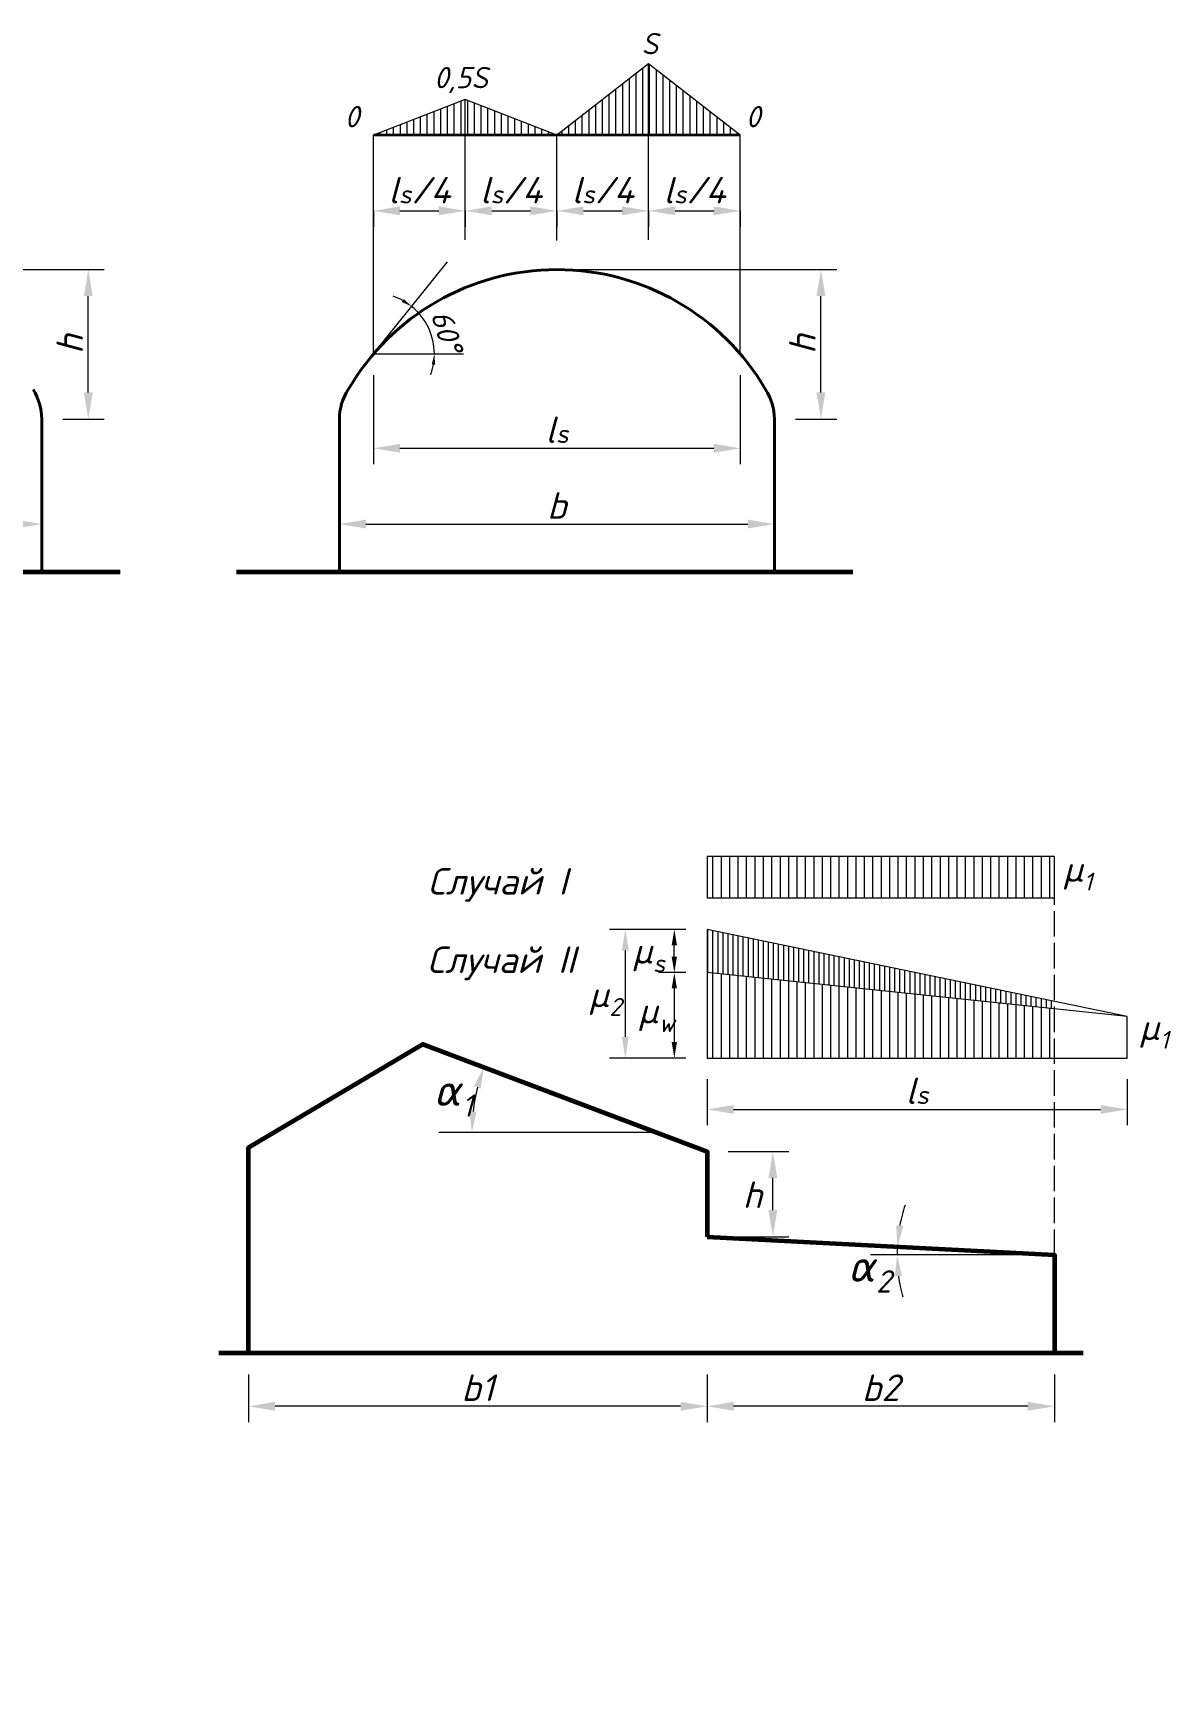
# Paper-space layout 'Лист1' of a CAD drawing. Header units: millimetres. Extents: x -68721 to 265005, y -194513 to 181100.
# Drawn here: x 187893 to 198620, y 63791 to 79344 of the extents above; entities that cross this region are included whole.
import ezdxf

# ---------------------------------------------------------------- set-up
doc = ezdxf.new("R2010")
doc.units = ezdxf.units.MM
doc.linetypes.add('ACAD_ISO02W100', pattern=[15, 12, -3])
doc.layers.add('1.Основной', color=7, linetype='Continuous', lineweight=60)
doc.layers.add('3.Текст и размеры', color=7, linetype='Continuous', lineweight=9)
doc.styles.get("Standard").update_dxf_attribs({"font": 'isocpeui.ttf', "height": 250})
doc.styles.add('Standart 1', font='isocpeui.ttf', dxfattribs={"height": 250})
doc.styles.add('маркан', font='isocpeui.ttf')
doc.dimstyles.new('1_100', dxfattribs={"dimtxt": 250, "dimasz": 200, "dimexe": 150, "dimexo": 200, "dimgap": 50, "dimtad": 1, "dimdec": 0, "dimrnd": 10, "dimtxsty": 'Standard', "dimblk": 'ARCHTICK', "dimcen": 250, "dimdle": 150, "dimclrd": 256, "dimadec": 0, "dimazin": 0, "dimtfac": 1, "dimtdec": 0, "dimtmove": 0, "dimatfit": 3, "dimfxl": 1.25, "dimlwd": 9, "dimlwe": 9, "dimarcsym": 0})
pattern_1 = [(90, (11422.18, 0), (-79.375, 5e-15), [])]

# ---------------------------------------------------------------- blocks, each defined once
blk = doc.blocks.new('*D22')
at = {"layer": '3.Текст и размеры', "color": 0, "lineweight": 9, "ltscale": 20, "transparency": 16777216}
for p, q in [((186125, 77116), (188564, 77116)), ((188175, 75708), (188564, 75708))]:
    blk.add_line(p, q, dxfattribs=at)
at = {"layer": '3.Текст и размеры', "lineweight": 9, "ltscale": 20, "transparency": 16777216}
blk.add_line((188414, 75958), (188414, 76866), dxfattribs=at)
at = {"layer": '3.Текст и размеры', "ltscale": 20, "transparency": 16777216}
for points in [[(188373, 76866), (188456, 76866), (188414, 77116)], [(188373, 75958), (188456, 75958), (188414, 75708)]]:
    blk.add_solid(points, dxfattribs=at)
at = {"layer": 'Defpoints', "color": 0, "ltscale": 20, "transparency": 16777216}
for p in [(185925, 77116), (188414, 77116), (187975, 75708)]:
    blk.add_point(p, dxfattribs=at)
at = {"layer": '3.Текст и размеры', "color": 0, "ltscale": 20, "transparency": 16777216, "insert": (188239, 76412), "char_height": 250, "attachment_point": 5, "rotation": 90}
blk.add_mtext('h', dxfattribs=at)
blk = doc.blocks.new('*D23')
at = {"layer": '3.Текст и размеры', "color": 0, "lineweight": 9, "ltscale": 20, "transparency": 16777216}
for p, q in [((183875, 74850), (183875, 74568)), ((187975, 74850), (187975, 74568))]:
    blk.add_line(p, q, dxfattribs=at)
at = {"layer": '3.Текст и размеры', "lineweight": 9, "ltscale": 20, "transparency": 16777216}
blk.add_line((184125, 74718), (187725, 74718), dxfattribs=at)
at = {"layer": '3.Текст и размеры', "ltscale": 20, "transparency": 16777216}
for points in [[(184125, 74760), (184125, 74677), (183875, 74718)], [(187725, 74760), (187725, 74677), (187975, 74718)]]:
    blk.add_solid(points, dxfattribs=at)
at = {"layer": 'Defpoints', "color": 0, "ltscale": 20, "transparency": 16777216}
for p in [(183875, 75050), (187975, 75050), (187975, 74718)]:
    blk.add_point(p, dxfattribs=at)
at = {"layer": '3.Текст и размеры', "color": 0, "ltscale": 20, "transparency": 16777216, "insert": (185925, 74893), "char_height": 250, "attachment_point": 5}
blk.add_mtext('b', dxfattribs=at)
blk = doc.blocks.new('*D26')
at = {"layer": '3.Текст и размеры', "color": 0, "lineweight": 9, "ltscale": 20, "transparency": 16777216}
for p, q in [((193031, 77116), (195470, 77116)), ((195081, 75708), (195470, 75708))]:
    blk.add_line(p, q, dxfattribs=at)
at = {"layer": '3.Текст и размеры', "lineweight": 9, "ltscale": 20, "transparency": 16777216}
blk.add_line((195320, 75958), (195320, 76866), dxfattribs=at)
at = {"layer": '3.Текст и размеры', "ltscale": 20, "transparency": 16777216}
for points in [[(195278, 76866), (195362, 76866), (195320, 77116)], [(195278, 75958), (195362, 75958), (195320, 75708)]]:
    blk.add_solid(points, dxfattribs=at)
at = {"layer": 'Defpoints', "color": 0, "ltscale": 20, "transparency": 16777216}
for p in [(192831, 77116), (195320, 77116), (194881, 75708)]:
    blk.add_point(p, dxfattribs=at)
at = {"layer": '3.Текст и размеры', "color": 0, "ltscale": 20, "transparency": 16777216, "insert": (195145, 76412), "char_height": 250, "attachment_point": 5, "rotation": 90}
blk.add_mtext('h', dxfattribs=at)
blk = doc.blocks.new('*D27')
at = {"layer": '3.Текст и размеры', "color": 0, "lineweight": 9, "ltscale": 20, "transparency": 16777216}
for p, q in [((190781, 74850), (190781, 74568)), ((194881, 74850), (194881, 74568))]:
    blk.add_line(p, q, dxfattribs=at)
at = {"layer": '3.Текст и размеры', "lineweight": 9, "ltscale": 20, "transparency": 16777216}
blk.add_line((191031, 74718), (194631, 74718), dxfattribs=at)
at = {"layer": '3.Текст и размеры', "ltscale": 20, "transparency": 16777216}
for points in [[(191031, 74760), (191031, 74677), (190781, 74718)], [(194631, 74760), (194631, 74677), (194881, 74718)]]:
    blk.add_solid(points, dxfattribs=at)
at = {"layer": 'Defpoints', "color": 0, "ltscale": 20, "transparency": 16777216}
for p in [(190781, 75050), (194881, 75050), (194881, 74718)]:
    blk.add_point(p, dxfattribs=at)
at = {"layer": '3.Текст и размеры', "color": 0, "ltscale": 20, "transparency": 16777216, "insert": (192831, 74893), "char_height": 250, "attachment_point": 5}
blk.add_mtext('b', dxfattribs=at)
blk = doc.blocks.new('*D28')
at = {"layer": '3.Текст и размеры', "lineweight": 9, "ltscale": 20, "transparency": 16777216}
for start, end in [(61.261, 71.2544), (0, 51.2675), (340.013, 350.0065)]:
    blk.add_arc((191102, 76321), 574, start, end, dxfattribs=at)
at = {"layer": '3.Текст и размеры', "ltscale": 20, "transparency": 16777216}
for points in [[(191388, 76838), (191369, 76810), (191462, 76769)], [(191651, 76223), (191684, 76220), (191676, 76321)]]:
    blk.add_solid(points, dxfattribs=at)
at = {"layer": 'Defpoints', "color": 0, "ltscale": 20, "transparency": 16777216}
for p in [(191798, 77189), (191577, 76643), (191102, 76321), (191102, 76321), (191951, 76321)]:
    blk.add_point(p, dxfattribs=at)
at = {"layer": '3.Текст и размеры', "color": 0, "ltscale": 20, "transparency": 16777216, "insert": (191794, 76534), "char_height": 200, "attachment_point": 5, "rotation": 287.0892, "style": 'маркан'}
blk.add_mtext('60%%D', dxfattribs=at)
blk = doc.blocks.new('*D32')
at = {"layer": '3.Текст и размеры', "color": 0, "lineweight": 9, "ltscale": 20, "transparency": 16777216}
for p, q in [((191102, 76121), (191102, 75282)), ((194560, 76121), (194560, 75282))]:
    blk.add_line(p, q, dxfattribs=at)
at = {"layer": '3.Текст и размеры', "lineweight": 9, "ltscale": 20, "transparency": 16777216}
blk.add_line((191352, 75432), (194310, 75432), dxfattribs=at)
at = {"layer": '3.Текст и размеры', "ltscale": 20, "transparency": 16777216}
for points in [[(191352, 75474), (191352, 75391), (191102, 75432)], [(194310, 75474), (194310, 75391), (194560, 75432)]]:
    blk.add_solid(points, dxfattribs=at)
at = {"layer": 'Defpoints', "color": 0, "ltscale": 20, "transparency": 16777216}
for p in [(191102, 76321), (194560, 76321), (194560, 75432)]:
    blk.add_point(p, dxfattribs=at)
at = {"layer": '3.Текст и размеры', "color": 0, "ltscale": 20, "transparency": 16777216, "insert": (192831, 75607), "char_height": 250, "attachment_point": 5}
blk.add_mtext('l{\\H0.7x;\\S^ s;}', dxfattribs=at)
blk = doc.blocks.new('*D33')
at = {"layer": '3.Текст и размеры', "color": 0, "lineweight": 9, "ltscale": 20, "transparency": 16777216}
for p, q in [((191102, 77670), (191102, 77519)), ((191967, 77670), (191967, 77519))]:
    blk.add_line(p, q, dxfattribs=at)
at = {"layer": '3.Текст и размеры', "lineweight": 9, "ltscale": 20, "transparency": 16777216}
blk.add_line((191352, 77669), (191717, 77669), dxfattribs=at)
at = {"layer": '3.Текст и размеры', "ltscale": 20, "transparency": 16777216}
for points in [[(191352, 77711), (191352, 77628), (191102, 77669)], [(191717, 77711), (191717, 77628), (191967, 77669)]]:
    blk.add_solid(points, dxfattribs=at)
at = {"layer": 'Defpoints', "color": 0, "ltscale": 20, "transparency": 16777216}
for p in [(191102, 77870), (191967, 77870), (191967, 77669)]:
    blk.add_point(p, dxfattribs=at)
at = {"layer": '3.Текст и размеры', "color": 0, "ltscale": 20, "transparency": 16777216, "insert": (191535, 77864), "char_height": 250, "attachment_point": 5}
blk.add_mtext('l{\\H0.7x;\\S^ s;}/4', dxfattribs=at)
blk = doc.blocks.new('*D29')
at = {"layer": '3.Текст и размеры', "color": 0, "lineweight": 9, "ltscale": 20, "transparency": 16777216}
for p, q in [((191967, 77670), (191967, 77519)), ((192831, 77670), (192831, 77519))]:
    blk.add_line(p, q, dxfattribs=at)
at = {"layer": '3.Текст и размеры', "lineweight": 9, "ltscale": 20, "transparency": 16777216}
blk.add_line((192217, 77669), (192581, 77669), dxfattribs=at)
at = {"layer": '3.Текст и размеры', "ltscale": 20, "transparency": 16777216}
for points in [[(192217, 77711), (192217, 77628), (191967, 77669)], [(192581, 77711), (192581, 77628), (192831, 77669)]]:
    blk.add_solid(points, dxfattribs=at)
at = {"layer": 'Defpoints', "color": 0, "ltscale": 20, "transparency": 16777216}
for p in [(191967, 77870), (192831, 77870), (192831, 77669)]:
    blk.add_point(p, dxfattribs=at)
at = {"layer": '3.Текст и размеры', "color": 0, "ltscale": 20, "transparency": 16777216, "insert": (192399, 77864), "char_height": 250, "attachment_point": 5}
blk.add_mtext('l{\\H0.7x;\\S^ s;}/4', dxfattribs=at)
blk = doc.blocks.new('*D30')
at = {"layer": '3.Текст и размеры', "color": 0, "lineweight": 9, "ltscale": 20, "transparency": 16777216}
for p, q in [((192831, 77670), (192831, 77519)), ((193696, 77670), (193696, 77519))]:
    blk.add_line(p, q, dxfattribs=at)
at = {"layer": '3.Текст и размеры', "lineweight": 9, "ltscale": 20, "transparency": 16777216}
blk.add_line((193081, 77669), (193446, 77669), dxfattribs=at)
at = {"layer": '3.Текст и размеры', "ltscale": 20, "transparency": 16777216}
for points in [[(193081, 77711), (193081, 77628), (192831, 77669)], [(193446, 77711), (193446, 77628), (193696, 77669)]]:
    blk.add_solid(points, dxfattribs=at)
at = {"layer": 'Defpoints', "color": 0, "ltscale": 20, "transparency": 16777216}
for p in [(192831, 77870), (193696, 77870), (193696, 77669)]:
    blk.add_point(p, dxfattribs=at)
at = {"layer": '3.Текст и размеры', "color": 0, "ltscale": 20, "transparency": 16777216, "insert": (193263, 77864), "char_height": 250, "attachment_point": 5}
blk.add_mtext('l{\\H0.7x;\\S^ s;}/4', dxfattribs=at)
blk = doc.blocks.new('*D31')
at = {"layer": '3.Текст и размеры', "color": 0, "lineweight": 9, "ltscale": 20, "transparency": 16777216}
for p, q in [((193696, 77670), (193696, 77519)), ((194560, 77670), (194560, 77519))]:
    blk.add_line(p, q, dxfattribs=at)
at = {"layer": '3.Текст и размеры', "lineweight": 9, "ltscale": 20, "transparency": 16777216}
blk.add_line((193946, 77669), (194310, 77669), dxfattribs=at)
at = {"layer": '3.Текст и размеры', "ltscale": 20, "transparency": 16777216}
for points in [[(193946, 77711), (193946, 77628), (193696, 77669)], [(194310, 77711), (194310, 77628), (194560, 77669)]]:
    blk.add_solid(points, dxfattribs=at)
at = {"layer": 'Defpoints', "color": 0, "ltscale": 20, "transparency": 16777216}
for p in [(193696, 77870), (194560, 77870), (194560, 77669)]:
    blk.add_point(p, dxfattribs=at)
at = {"layer": '3.Текст и размеры', "color": 0, "ltscale": 20, "transparency": 16777216, "insert": (194128, 77864), "char_height": 250, "attachment_point": 5}
blk.add_mtext('l{\\H0.7x;\\S^ s;}/4', dxfattribs=at)
blk = doc.blocks.new('*D52')
at = {"layer": '3.Текст и размеры', "color": 0, "lineweight": 9, "ltscale": 20, "transparency": 16777216}
for p, q in [((194247, 66706), (194247, 66257)), ((197520, 66706), (197520, 66257))]:
    blk.add_line(p, q, dxfattribs=at)
at = {"layer": '3.Текст и размеры', "lineweight": 9, "ltscale": 20, "transparency": 16777216}
blk.add_line((197270, 66407), (194497, 66407), dxfattribs=at)
at = {"layer": '3.Текст и размеры', "ltscale": 20, "transparency": 16777216}
for points in [[(194497, 66449), (194497, 66365), (194247, 66407)], [(197270, 66449), (197270, 66365), (197520, 66407)]]:
    blk.add_solid(points, dxfattribs=at)
at = {"layer": 'Defpoints', "color": 0, "ltscale": 20, "transparency": 16777216}
for p in [(194247, 66906), (197520, 66906), (194247, 66407)]:
    blk.add_point(p, dxfattribs=at)
at = {"layer": '3.Текст и размеры', "color": 0, "ltscale": 20, "transparency": 16777216, "insert": (195883, 66582), "char_height": 250, "attachment_point": 5}
blk.add_mtext('b2', dxfattribs=at)
blk = doc.blocks.new('*D53')
at = {"layer": '3.Текст и размеры', "color": 0, "lineweight": 9, "ltscale": 20, "transparency": 16777216}
for p, q in [((189924, 66706), (189924, 66257)), ((194247, 66706), (194247, 66257))]:
    blk.add_line(p, q, dxfattribs=at)
at = {"layer": '3.Текст и размеры', "lineweight": 9, "ltscale": 20, "transparency": 16777216}
blk.add_line((193997, 66407), (190174, 66407), dxfattribs=at)
at = {"layer": '3.Текст и размеры', "ltscale": 20, "transparency": 16777216}
for points in [[(190174, 66449), (190174, 66365), (189924, 66407)], [(193997, 66449), (193997, 66365), (194247, 66407)]]:
    blk.add_solid(points, dxfattribs=at)
at = {"layer": 'Defpoints', "color": 0, "ltscale": 20, "transparency": 16777216}
for p in [(189924, 66906), (194247, 66906), (189924, 66407)]:
    blk.add_point(p, dxfattribs=at)
at = {"layer": '3.Текст и размеры', "color": 0, "ltscale": 20, "transparency": 16777216, "insert": (192085, 66582), "char_height": 250, "attachment_point": 5}
blk.add_mtext('b1', dxfattribs=at)
blk = doc.blocks.new('*D60')
at = {"layer": '3.Текст и размеры', "lineweight": 9, "ltscale": 20, "transparency": 16777216}
for start, end in [(161.5197, 169.2541), (176.9885, 180), (187.7344, 195.4689)]:
    blk.add_arc((197520, 67833), 1483, start, end, dxfattribs=at)
at = {"layer": '3.Текст и размеры', "ltscale": 20, "transparency": 16777216}
for points in [[(196097, 68105), (196030, 68113), (196040, 67911)], [(196018, 67631), (196084, 67635), (196038, 67833)]]:
    blk.add_solid(points, dxfattribs=at)
at = {"layer": 'Defpoints', "color": 0, "ltscale": 20, "transparency": 16777216}
for p in [(194782, 67977), (195788, 67833), (196038, 67885), (197520, 67833), (197520, 67833)]:
    blk.add_point(p, dxfattribs=at)
blk = doc.blocks.new('*D54')
at = {"layer": '3.Текст и размеры', "color": 0, "lineweight": 9, "ltscale": 20, "transparency": 16777216}
blk.add_line((191904, 68985), (191879, 68985), dxfattribs=at)
at = {"layer": '3.Текст и размеры', "lineweight": 9, "ltscale": 20, "transparency": 16777216}
blk.add_arc((193777, 68985), 1748, 165.8609, 173.4416, dxfattribs=at)
at = {"layer": '3.Текст и размеры', "ltscale": 20, "transparency": 16777216}
for points in [[(192050, 69422), (192114, 69402), (192142, 69603)], [(192074, 69183), (192007, 69187), (192029, 68985)]]:
    blk.add_solid(points, dxfattribs=at)
at = {"layer": 'Defpoints', "color": 0, "ltscale": 20, "transparency": 16777216}
for p in [(191568, 69820), (192079, 69402), (192104, 68985), (193777, 68985), (194247, 68808)]:
    blk.add_point(p, dxfattribs=at)
blk = doc.blocks.new('*D55')
at = {"layer": '3.Текст и размеры', "color": 0, "lineweight": 9, "ltscale": 20, "transparency": 16777216}
for p, q in [((194447, 68808), (195017, 68808)), ((194447, 68005), (195017, 68005))]:
    blk.add_line(p, q, dxfattribs=at)
at = {"layer": '3.Текст и размеры', "lineweight": 9, "ltscale": 20, "transparency": 16777216}
blk.add_line((194867, 68255), (194867, 68558), dxfattribs=at)
at = {"layer": '3.Текст и размеры', "ltscale": 20, "transparency": 16777216}
for points in [[(194825, 68558), (194909, 68558), (194867, 68808)], [(194825, 68255), (194909, 68255), (194867, 68005)]]:
    blk.add_solid(points, dxfattribs=at)
at = {"layer": 'Defpoints', "color": 0, "ltscale": 20, "transparency": 16777216}
for p in [(194247, 68808), (194867, 68808), (194247, 68005)]:
    blk.add_point(p, dxfattribs=at)
blk = doc.blocks.new('*D58')
at = {"layer": '3.Текст и размеры', "color": 0, "lineweight": 9, "ltscale": 20, "transparency": 16777216}
for p, q in [((194247, 69488), (194247, 69054)), ((198206, 69488), (198206, 69054))]:
    blk.add_line(p, q, dxfattribs=at)
at = {"layer": '3.Текст и размеры', "lineweight": 9, "ltscale": 20, "transparency": 16777216}
blk.add_line((194497, 69204), (197956, 69204), dxfattribs=at)
at = {"layer": '3.Текст и размеры', "ltscale": 20, "transparency": 16777216}
for points in [[(194497, 69245), (194497, 69162), (194247, 69204)], [(197956, 69245), (197956, 69162), (198206, 69204)]]:
    blk.add_solid(points, dxfattribs=at)
at = {"layer": 'Defpoints', "color": 0, "ltscale": 20, "transparency": 16777216}
for p in [(194247, 69688), (198206, 69688), (198206, 69204)]:
    blk.add_point(p, dxfattribs=at)
at = {"layer": '3.Текст и размеры', "color": 0, "ltscale": 20, "transparency": 16777216, "insert": (196226, 69379), "char_height": 250, "attachment_point": 5}
blk.add_mtext('l{\\H0.7x;\\S^ s;}', dxfattribs=at)
blk = doc.blocks.new('*D56')
at = {"layer": '3.Текст и размеры', "color": 0, "lineweight": 9, "ltscale": 20, "transparency": 16777216}
for p, q in [((194047, 70900), (193326, 70900)), ((194047, 69688), (193326, 69688))]:
    blk.add_line(p, q, dxfattribs=at)
at = {"layer": '3.Текст и размеры', "lineweight": 9, "ltscale": 20, "transparency": 16777216}
blk.add_line((193476, 70700), (193476, 69888), dxfattribs=at)
at = {"layer": '3.Текст и размеры', "ltscale": 20, "transparency": 16777216}
for points in [[(193443, 70700), (193509, 70700), (193476, 70900)], [(193443, 69888), (193509, 69888), (193476, 69688)]]:
    blk.add_solid(points, dxfattribs=at)
at = {"layer": 'Defpoints', "color": 0, "ltscale": 20, "transparency": 16777216}
for p in [(194247, 70900), (193476, 69688), (194247, 69688)]:
    blk.add_point(p, dxfattribs=at)
blk = doc.blocks.new('*D57')
at = {"layer": '3.Текст и размеры', "color": 0, "lineweight": 9, "ltscale": 20, "transparency": 16777216}
for p, q in [((194047, 70900), (193788, 70900)), ((194047, 70493), (193788, 70493))]:
    blk.add_line(p, q, dxfattribs=at)
at = {"layer": '3.Текст и размеры', "lineweight": 9, "ltscale": 20, "transparency": 16777216}
blk.add_line((193938, 70643), (193938, 70750), dxfattribs=at)
at = {"layer": '3.Текст и размеры', "ltscale": 20, "transparency": 16777216}
for points in [[(193913, 70750), (193963, 70750), (193938, 70900)], [(193913, 70643), (193963, 70643), (193938, 70493)]]:
    blk.add_solid(points, dxfattribs=at)
at = {"layer": 'Defpoints', "color": 0, "ltscale": 20, "transparency": 16777216}
for p in [(193938, 70900), (194247, 70900), (194247, 70493)]:
    blk.add_point(p, dxfattribs=at)
blk = doc.blocks.new('*D59')
at = {"layer": '3.Текст и размеры', "color": 0, "lineweight": 9, "ltscale": 20, "transparency": 16777216}
for p, q in [((194047, 70493), (193788, 70493)), ((194047, 69688), (193788, 69688))]:
    blk.add_line(p, q, dxfattribs=at)
at = {"layer": '3.Текст и размеры', "lineweight": 9, "ltscale": 20, "transparency": 16777216}
blk.add_line((193938, 70343), (193938, 69838), dxfattribs=at)
at = {"layer": '3.Текст и размеры', "ltscale": 20, "transparency": 16777216}
for points in [[(193913, 70343), (193963, 70343), (193938, 70493)], [(193913, 69838), (193963, 69838), (193938, 69688)]]:
    blk.add_solid(points, dxfattribs=at)
at = {"layer": 'Defpoints', "color": 0, "ltscale": 20, "transparency": 16777216}
for p in [(194247, 70493), (193938, 69688), (194247, 69688)]:
    blk.add_point(p, dxfattribs=at)

psp = doc.layouts.new('Лист1')

# ---------------------------------------------------------------- hatches: boundary and pattern name
at = {"layer": '3.Текст и размеры', "ltscale": 20}
h = psp.add_hatch(dxfattribs=at)
h.set_pattern_fill('LINE', color=256, scale=20, angle=90)
h.set_pattern_definition([(90, (14762.2, 0), (-63.5, 4e-15), [])])
h.paths.add_polyline_path([(191966.8, 78717.5), (191102.3, 78383.2), (191966.8, 78383.2)])
h.paths.add_polyline_path([(191966.8, 78717.5), (191966.8, 78383.2), (192831.2, 78383.2)])
h.paths.add_polyline_path([(193695.6, 79054), (192831.2, 78383.2), (193695.6, 78383.2)])
h.paths.add_polyline_path([(193695.6, 79054), (193695.6, 78383.2), (194560, 78383.2)])
h = psp.add_hatch(dxfattribs=at)
h.set_pattern_fill('LINE', color=256, scale=25, angle=90)
h.set_pattern_definition(pattern_1)
h.paths.add_polyline_path([(194246.7, 71196.6), (197520.2, 71196.6), (197520.2, 71587.9), (194246.7, 71587.9)])
h = psp.add_hatch(dxfattribs=at)
h.set_pattern_fill('LINE', color=256, scale=15, angle=90)
h.set_pattern_definition([(90, (11422.18, 0), (-47.625, 3e-15), [])])
h.paths.add_polyline_path([(197520.2, 70151.1), (197520.2, 70221.5), (194246.7, 70899.6), (194246.7, 70493.5)])
h = psp.add_hatch(dxfattribs=at)
h.set_pattern_fill('LINE', color=256, scale=25, angle=90)
h.set_pattern_definition(pattern_1)
h.paths.add_polyline_path([(197520.2, 69688.1), (197520.2, 70151.1), (194246.7, 70493.5), (194246.7, 69688.1)])

# ---------------------------------------------------------------- linework, layer by layer
at = {"layer": '1.Основной', "ltscale": 20}
for p, q in [((182904.1, 74269.6), (188715, 74269.6)), ((189810, 74269.6), (195620.9, 74269.6)), ((197790.9, 66906.2), (189645.2, 66906.2))]:
    psp.add_line(p, q, dxfattribs=at)
at = {"layer": '1.Основной', "lineweight": 40, "ltscale": 20}
for points in [[(187975.4, 75706.2), (187975.4, 74269.6)], [(190781.1, 74269.6), (190781.1, 75708.4)], [(194881.2, 75706.2), (194881.2, 74269.6)]]:
    psp.add_lwpolyline(points, dxfattribs=at)
at = {"layer": '1.Основной', "ltscale": 20}
for points in [[(189923.7, 66906.2), (189923.7, 68846.6), (191567.5, 69820), (194246.7, 68807.8), (194246.7, 68005)], [(194246.7, 68005), (197520.2, 67832.7), (197520.2, 66906.2)]]:
    psp.add_lwpolyline(points, dxfattribs=at)
at = {"layer": '1.Основной', "lineweight": 40, "ltscale": 20}
for centre, radius, start, end in [((192831.2, 74838.2), 2277.5, 30.24627, 149.75373), ((187465.8, 75707.3), 509.6, 359.87784, 33.07955), ((191290.7, 75707.3), 509.6, 146.92045, 180.12216), ((194371.6, 75707.3), 509.6, 359.87784, 33.07955)]:
    psp.add_arc(centre, radius, start, end, dxfattribs=at)
at = {"layer": '3.Текст и размеры', "ltscale": 20}
for p, q in [((193695.6, 79054), (192831.2, 78383.2)), ((193695.6, 77397.4), (193695.6, 79054)), ((194560, 78383.2), (193695.6, 79054)), ((193695.6, 79054), (193695.6, 78383.2)), ((191966.8, 78717.5), (191102.3, 78383.2)), ((191966.8, 77395.1), (191966.8, 78717.5)), ((192831.2, 78383.2), (191966.8, 78717.5)), ((191102.3, 76320.8), (191102.3, 78383.2)), ((192831.2, 77388.7), (192831.2, 78383.2)), ((194560, 76320.8), (194560, 78383.2)), ((191102.3, 76320.8), (191798.4, 77188.7)), ((191102.3, 76320.8), (191951.3, 76320.8)), ((198206.3, 70079.4), (194246.7, 70493.5)), ((193777.1, 68985.2), (191719.1, 68985.2)), ((197520.2, 67832.7), (195788, 67832.7))]:
    psp.add_line(p, q, dxfattribs=at)
at = {"layer": '3.Текст и размеры', "lineweight": 35, "ltscale": 20}
psp.add_line((194560, 78383.2), (191102.3, 78383.2), dxfattribs=at)
at = {"layer": '3.Текст и размеры', "linetype": 'ACAD_ISO02W100', "ltscale": 20}
psp.add_line((197520.2, 67832.7), (197520.2, 71587.9), dxfattribs=at)
at = {"layer": '3.Текст и размеры', "ltscale": 20}
for points in [[(194246.7, 71196.6), (197520.2, 71196.6), (197520.2, 71587.9), (194246.7, 71587.9)], [(194246.7, 69688.1), (198206.3, 69688.1), (198206.3, 70079.4), (198206.3, 70079.4), (194246.7, 70899.6)]]:
    psp.add_lwpolyline(points, close=True, dxfattribs=at)

# ---------------------------------------------------------------- texts
for p in [(190830.9, 78456.5), (194611.5, 78456.5)]:
    psp.add_text('0', height=200, dxfattribs=at).set_placement(p)
at = {"layer": '3.Текст и размеры', "ltscale": 20, "attachment_point": 1}
for s, width, gutter_width, insert, char_height in [('\\A1;S', 694.87, 1250, (193627.7, 79344.4), 200), ('\\A1;0,5S', 694.87, 1250, (191672.3, 79024.5), 200), ('\\A1;Случай I', 1571.619, 1250, (191613.8, 71477.9), 250), ('\\A1;μ{\\H0.7x;\\S^ 1;}', 833.844, 1500, (197601.3, 71587.8), 240), ('\\A1;Случай II', 1571.619, 1250, (191608.3, 70739.1), 250), ('\\A1;μ{\\H0.7x;\\S^ s;}', 833.844, 1500, (193543.2, 70817.7), 240), ('\\A1;μ{\\H0.7x;\\S^ 2;}', 833.844, 1500, (193132.5, 70407), 240), ('\\A1;μ{\\H0.7x;\\S^ w;}', 833.844, 1500, (193597.2, 70254.6), 240), ('\\A1;μ{\\H0.7x;\\S^ 1;}', 833.844, 1500, (198321.6, 70097.6), 240)]:
    psp.add_mtext_dynamic_manual_height_columns(s, width=width, gutter_width=gutter_width, heights=[0], dxfattribs=dict(at, insert=insert, char_height=char_height))
at = {"layer": '3.Текст и размеры', "ltscale": 20, "char_height": 300, "attachment_point": 1, "style": 'Standart 1'}
for s, insert in [('\\A1;α{\\H0.7x;\\S^ 1;}', (191666.8, 69537)), ('\\A1;α{\\H0.7x;\\S^ 2;}', (195571.6, 67880.5))]:
    psp.add_mtext_dynamic_manual_height_columns(s, width=657.961, gutter_width=2500, heights=[0], dxfattribs=dict(at, insert=insert))
at = {"layer": '3.Текст и размеры', "ltscale": 20, "insert": (194673.3, 68399.8), "char_height": 250, "attachment_point": 5}
psp.add_mtext('h', dxfattribs=at)

# ---------------------------------------------------------------- dimensions: what is measured, and where the dimension line sits
at = {"layer": '3.Текст и размеры', "ltscale": 20}
for base, p1, p2, text, override, picture, middle in [((191966.8, 77669.4), (191102.3, 77870.4), (191966.8, 77870.4), 'l{\\H0.7x;\\S^ s;}/4', {"dimasz": 250, "dimgap": 70, "dimsah": 1}, '*D33', (191534.6, 77864.4)), ((192831.2, 77669.4), (191966.8, 77870.4), (192831.2, 77870.4), 'l{\\H0.7x;\\S^ s;}/4', {"dimasz": 250, "dimgap": 70, "dimsah": 1}, '*D29', (192399, 77864.4)), ((193695.6, 77669.4), (192831.2, 77870.4), (193695.6, 77870.4), 'l{\\H0.7x;\\S^ s;}/4', {"dimasz": 250, "dimgap": 70, "dimsah": 1}, '*D30', (193263.4, 77864.4)), ((194560, 77669.4), (193695.6, 77870.4), (194560, 77870.4), 'l{\\H0.7x;\\S^ s;}/4', {"dimasz": 250, "dimgap": 70, "dimsah": 1}, '*D31', (194127.8, 77864.4)), ((194560, 75432.2), (191102.3, 76320.8), (194560, 76320.8), 'l{\\H0.7x;\\S^ s;}', {"dimasz": 250, "dimsah": 1}, '*D32', (192831.2, 75607.2)), ((187975.4, 74718.4), (183875.3, 75050), (187975.4, 75050), 'b', {"dimasz": 250, "dimsah": 1}, '*D23', (185925.3, 74893.4)), ((194881.2, 74718.4), (190781.1, 75050), (194881.2, 75050), 'b', {"dimasz": 250, "dimsah": 1}, '*D27', (192831.2, 74893.4)), ((198206.3, 69203.6), (194246.7, 69688.1), (198206.3, 69688.1), 'l{\\H0.7x;\\S^ s;}', {"dimasz": 250, "dimsah": 1}, '*D58', (196226.5, 69378.6)), ((189923.7, 66406.9), (194246.7, 66906.2), (189923.7, 66906.2), 'b1', {"dimasz": 250, "dimsah": 1}, '*D53', (192085.2, 66581.9)), ((194246.7, 66406.9), (197520.2, 66906.2), (194246.7, 66906.2), 'b2', {"dimasz": 250, "dimsah": 1}, '*D52', (195883.5, 66581.9))]:
    dim = psp.add_linear_dim(base=base, p1=p1, p2=p2, text=text, dimstyle='1_100', override=override, dxfattribs=at)
    dim.commit()
    dim.dimension.update_dxf_attribs({"geometry": picture, "text_midpoint": middle})
dim = psp.add_angular_dim_2l(base=(191577.3, 76643.3), line1=((191102.3, 76320.8), (191951.3, 76320.8)), line2=((191102.3, 76320.8), (191798.4, 77188.7)), text='60%%D', dimstyle='1_100', override={"dimtxt": 200, "dimasz": 100, "dimtxsty": 'маркан', "dimsah": 1}, dxfattribs=at)
dim.commit()
dim.dimension.update_dxf_attribs({"geometry": '*D28', "text_midpoint": (191651.1, 76489.5), "dimtype": 162})
for base, p1, p2, text, override, picture, middle in [((188414.2, 77115.7), (187975.4, 75708.4), (185925.3, 77115.7), 'h', {"dimasz": 250, "dimsah": 1}, '*D22', (188239.2, 76412)), ((195320.1, 77115.7), (194881.2, 75708.4), (192831.2, 77115.7), 'h', {"dimasz": 250, "dimsah": 1}, '*D26', (195145.1, 76412)), ((193476.1, 69688.1), (194246.7, 70899.6), (194246.7, 69688.1), ' ', {"dimsah": 1}, '*D56', (193476.1, 70293.9)), ((193938.1, 70899.6), (194246.7, 70493.5), (194246.7, 70899.6), ' ', {"dimasz": 150, "dimsah": 1}, '*D57', (193938.1, 70696.6)), ((193938.1, 69688.1), (194246.7, 70493.5), (194246.7, 69688.1), ' ', {"dimasz": 150, "dimsah": 1}, '*D59', (193938.1, 70090.8)), ((194867, 68807.8), (194246.7, 68005), (194246.7, 68807.8), ' ', {"dimasz": 250, "dimsah": 1}, '*D55', (194867, 68406.4))]:
    dim = psp.add_linear_dim(base=base, p1=p1, p2=p2, angle=90, text=text, dimstyle='1_100', override=override, dxfattribs=at)
    dim.commit()
    dim.dimension.update_dxf_attribs({"geometry": picture, "text_midpoint": middle})
for base, line1, line2, picture, middle in [((192079.3, 69402.1), ((191567.5, 69820), (194246.7, 68807.8)), ((193777.1, 68985.2), (192104.1, 68985.2)), '*D54', (102778.1, -176487.4)), ((196038.4, 67884.7), ((194782.1, 67976.8), (197520.2, 67832.7)), ((197520.2, 67832.7), (195788, 67832.7)), '*D60', (73012.5, -194186.9))]:
    dim = psp.add_angular_dim_2l(base=base, line1=line1, line2=line2, text=' ', dimstyle='1_100', override={"dimtxt": 200, "dimtxsty": 'маркан', "dimsah": 1}, dxfattribs=at)
    dim.commit()
    dim.dimension.update_dxf_attribs({"geometry": picture, "text_midpoint": middle})

doc.saveas('drawing.dxf')
